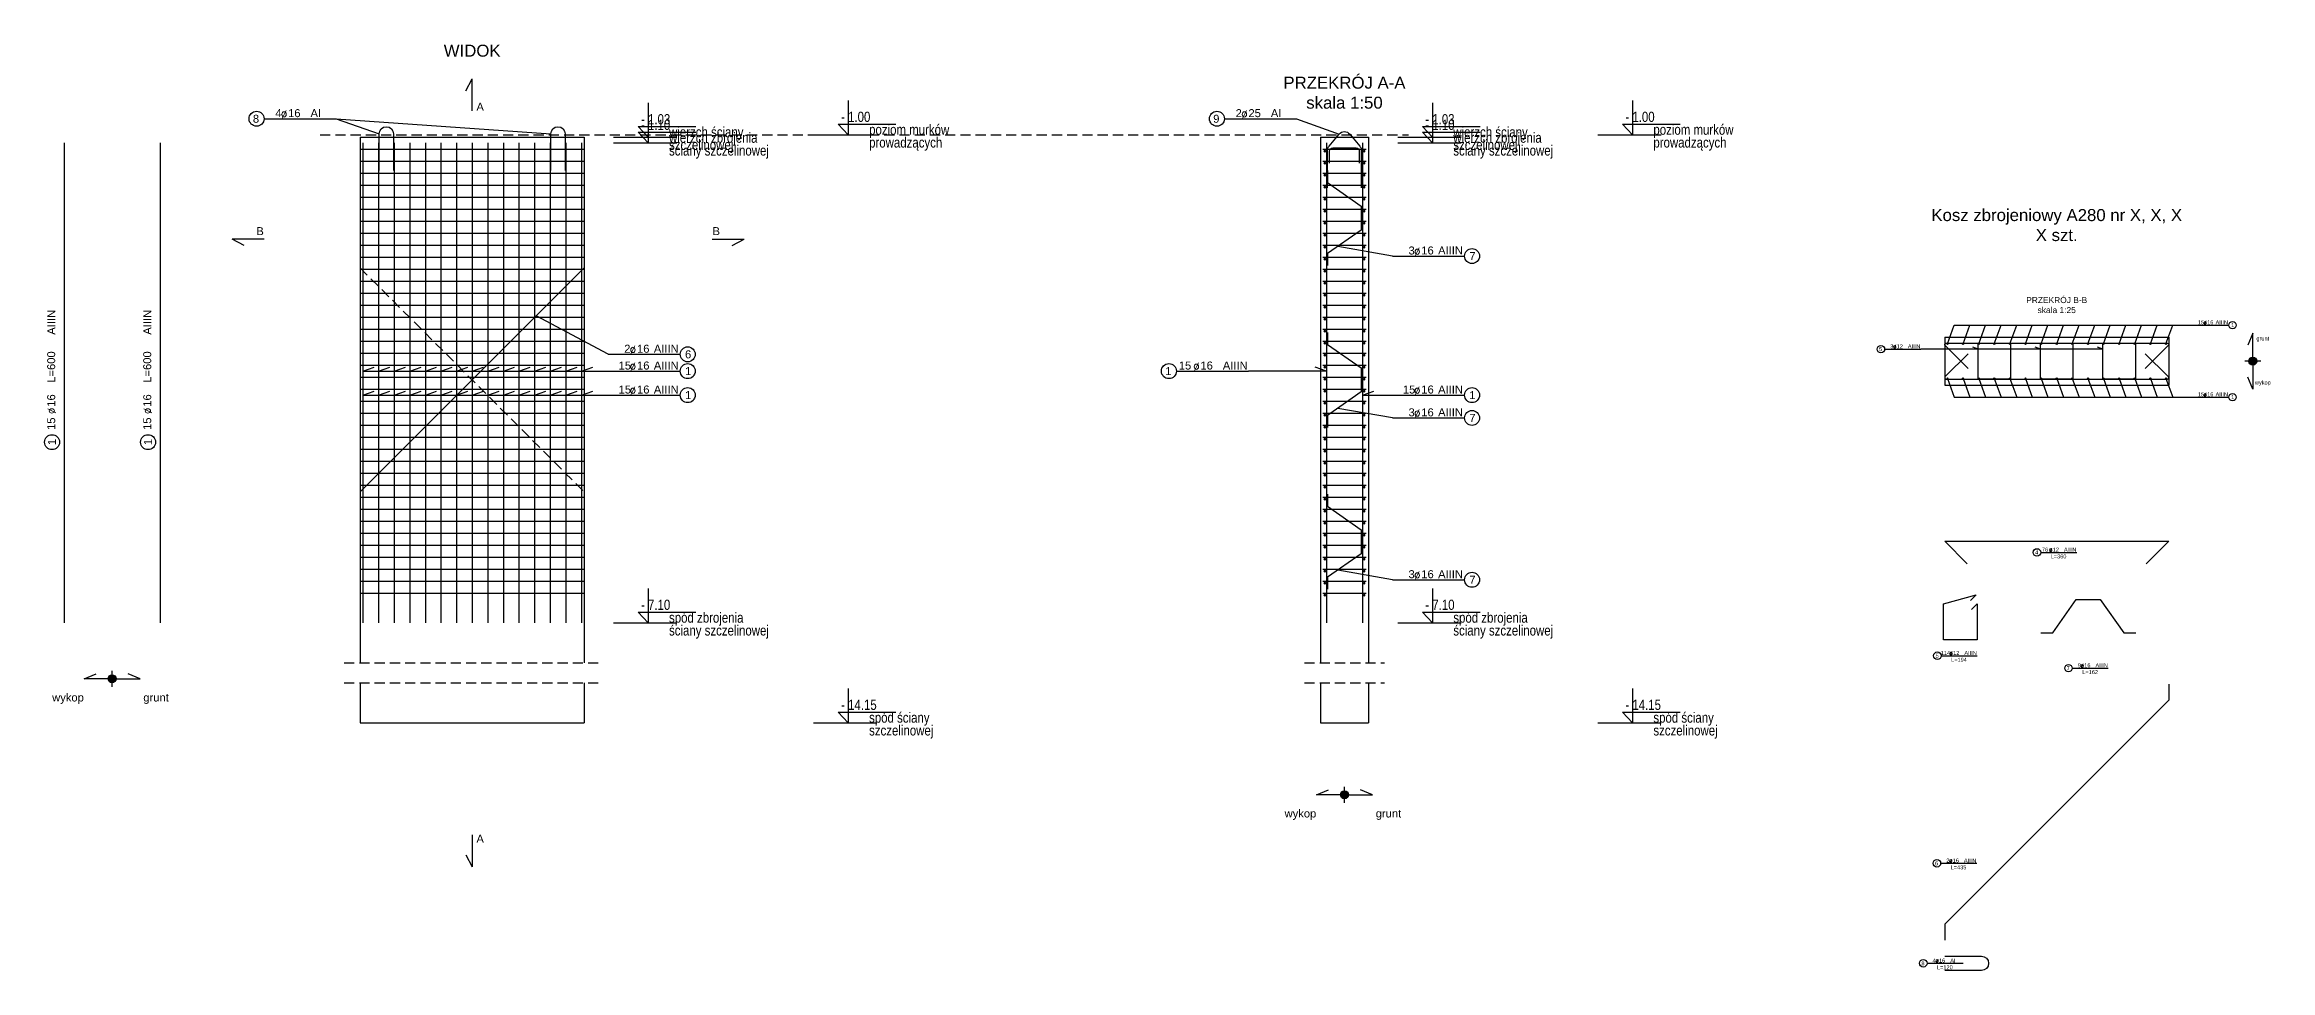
# Model space of a CAD drawing. Extents: x -5033 to 9347, y -16423 to -2430.
# Drawn here: x -1394 to 1387, y -8921 to -7763 of the extents above; entities that cross this region are included whole.
import ezdxf
from ezdxf.enums import TextEntityAlignment as Align

# ---------------------------------------------------------------- set-up
doc = ezdxf.new("R2010")
doc.units = 0
doc.header["$MEASUREMENT"] = 0
doc.linetypes.add('DASHED', pattern=[19.05, 12.7, -6.35])
for name, color, linetype in [('__SOL-KOTY_WYSOKOSCIOWE', 4, 'CONTINUOUS'), ('__SOL-OPISY', 4, 'CONTINUOUS'), ('__SOL-PRZERYWANA', 253, 'DASHED'), ('__SOL-WIDOK', 4, 'CONTINUOUS'), ('__SOL-ZBROJENIE', 3, 'CONTINUOUS')]:
    doc.layers.add(name, color=color, linetype=linetype)
doc.styles.add('ARIAL', font='arial.ttf', dxfattribs={"height": 2.5})
doc.styles.add('SIMPLEX', font='SIMPLEX.SHX', dxfattribs={"width": 0.8})
doc.styles.get("Standard").update_dxf_attribs({"font": 'arial.ttf'})

# ---------------------------------------------------------------- blocks, each defined once
blk = doc.blocks.new('OPIS_PRET_BEZ_LINII')
at = {"layer": '__SOL-OPISY'}
blk.add_circle((25.7, 0), 9.36, dxfattribs=at)
at = {"layer": '__SOL-OPISY', "style": 'SIMPLEX', "width": 0.9}
blk.add_text(' %%c ', height=10, dxfattribs=at).set_placement((64.7, -4.8), align=Align.CENTER)
at = {"layer": '__SOL-OPISY', "style": 'ARIAL', "width": 0.8}
blk.add_attdef('NUMER', text='', height=10, dxfattribs=at).set_placement((25.7, 0), align=Align.MIDDLE)
blk.add_attdef('ILOSC', text='', height=10, dxfattribs=at).set_placement((56.9, -5.1), align=Align.RIGHT)
for tag, p in [('SREDNICA', (71, -5.1)), ('DLUGOSC', (95.1, -5.2)), ('STAL', (144.7, -5.2))]:
    blk.add_attdef(tag, p, '', height=10, dxfattribs=at)
blk = doc.blocks.new('OPIS_PRAWY')
at = {"layer": '__SOL-OPISY'}
blk.add_line((0, 0), (90, 0), dxfattribs=at)
blk.add_circle((99.4, 0), 9.36, dxfattribs=at)
at = {"layer": '__SOL-OPISY', "style": 'SIMPLEX', "width": 0.9}
blk.add_text(' %%c ', height=10, dxfattribs=at).set_placement((20.9, 0.5))
at = {"layer": '__SOL-OPISY', "style": 'ARIAL', "width": 0.8}
blk.add_attdef('ILOSC', text='', height=10, dxfattribs=at).set_placement((27.1, 0.1), align=Align.RIGHT)
for tag, p in [('SREDNICA', (35.4, 0.1)), ('STAL', (58.4, 0.5))]:
    blk.add_attdef(tag, p, '', height=10, dxfattribs=at)
for tag, p in [('NUMER', (99.4, 0)), ('DLUGOSC', (52.8, -6.1))]:
    blk.add_attdef(tag, text='', height=10, dxfattribs=at).set_placement(p, align=Align.MIDDLE)
blk = doc.blocks.new('OPIS_LEWY')
at = {"layer": '__SOL-OPISY'}
blk.add_line((-90, 0), (0, 0), dxfattribs=at)
blk.add_circle((-99.4, 0), 9.36, dxfattribs=at)
at = {"layer": '__SOL-OPISY', "style": 'SIMPLEX', "width": 0.9}
blk.add_text(' %%c ', height=10, dxfattribs=at).set_placement((-75, 0.5))
at = {"layer": '__SOL-OPISY', "style": 'ARIAL', "width": 0.8}
for tag, p in [('NUMER', (-99.4, 0)), ('DLUGOSC', (-58.9, -6.6))]:
    blk.add_attdef(tag, text='', height=10, dxfattribs=at).set_placement(p, align=Align.MIDDLE)
blk.add_attdef('ILOSC', text='', height=10, dxfattribs=at).set_placement((-74, 0.1), align=Align.RIGHT)
for tag, p in [('SREDNICA', (-65.8, 0.1)), ('STAL', (-42.7, 0.3))]:
    blk.add_attdef(tag, p, '', height=10, dxfattribs=at)
blk = doc.blocks.new('KOTA')
at = {"layer": '__SOL-KOTY_WYSOKOSCIOWE'}
for p, q in [((0, 33.4), (0, 0)), ((-34, 0), (28, 0)), ((0, 0), (-9.9, 10.4)), ((-9.9, 10.4), (46.5, 10.4))]:
    blk.add_line(p, q, dxfattribs=at)
at = {"layer": '__SOL-KOTY_WYSOKOSCIOWE', "style": 'ARIAL', "width": 0.8}
blk.add_attdef('RZEDNA', (500.5, 15.9), '', height=10.4, dxfattribs=at)

msp = doc.modelspace()

# ---------------------------------------------------------------- hatches: boundary and pattern name
at = {"layer": '__SOL-OPISY'}
for points in [[(1370, -8159, 1), (1360, -8159, 1)], [(-1305, -8556, 1), (-1315, -8556, 1)], [(235, -8701, 1), (225, -8701, 1)]]:
    msp.add_hatch(color=256, dxfattribs=at).paths.add_polyline_path(points)
at = {"layer": '__SOL-ZBROJENIE'}
for points in [[(207.2, -7896.5, 1), (204.8, -7896.5, 1)], [(255.2, -7896.5, 1), (252.8, -7896.5, 1)], [(207.2, -7911.5, 1), (204.8, -7911.5, 1)], [(207.2, -7926.5, 1), (204.8, -7926.5, 1)], [(255.2, -7911.5, 1), (252.8, -7911.5, 1)], [(255.2, -7926.5, 1), (252.8, -7926.5, 1)], [(207.2, -7941.5, 1), (204.8, -7941.5, 1)], [(255.2, -7941.5, 1), (252.8, -7941.5, 1)], [(207.2, -7956.5, 1), (204.8, -7956.5, 1)], [(207.2, -7971.5, 1), (204.8, -7971.5, 1)], [(255.2, -7956.5, 1), (252.8, -7956.5, 1)], [(255.2, -7971.5, 1), (252.8, -7971.5, 1)], [(207.2, -7986.5, 1), (204.8, -7986.5, 1)], [(207.2, -8001.5, 1), (204.8, -8001.5, 1)], [(255.2, -7986.5, 1), (252.8, -7986.5, 1)], [(255.2, -8001.5, 1), (252.8, -8001.5, 1)], [(207.2, -8016.5, 1), (204.8, -8016.5, 1)], [(207.2, -8031.5, 1), (204.8, -8031.5, 1)], [(255.2, -8016.5, 1), (252.8, -8016.5, 1)], [(255.2, -8031.5, 1), (252.8, -8031.5, 1)], [(207.2, -8046.5, 1), (204.8, -8046.5, 1)], [(207.2, -8061.5, 1), (204.8, -8061.5, 1)], [(255.2, -8046.5, 1), (252.8, -8046.5, 1)], [(255.2, -8061.5, 1), (252.8, -8061.5, 1)], [(207.2, -8076.5, 1), (204.8, -8076.5, 1)], [(207.2, -8091.5, 1), (204.8, -8091.5, 1)], [(255.2, -8076.5, 1), (252.8, -8076.5, 1)], [(255.2, -8091.5, 1), (252.8, -8091.5, 1)], [(207.2, -8106.5, 1), (204.8, -8106.5, 1)], [(207.2, -8121.5, 1), (204.8, -8121.5, 1)], [(255.2, -8106.5, 1), (252.8, -8106.5, 1)], [(255.2, -8121.5, 1), (252.8, -8121.5, 1)], [(207.2, -8136.5, 1), (204.8, -8136.5, 1)], [(255.2, -8136.5, 1), (252.8, -8136.5, 1)], [(984.3, -8137.3, 1), (982.7, -8137.3, 1)], [(1003.8, -8137.3, 1), (1002.2, -8137.3, 1)], [(1023.3, -8137.3, 1), (1021.7, -8137.3, 1)], [(1042.8, -8137.3, 1), (1041.2, -8137.3, 1)], [(1062.3, -8137.3, 1), (1060.7, -8137.3, 1)], [(1081.8, -8137.3, 1), (1080.2, -8137.3, 1)], [(1101.3, -8137.3, 1), (1099.7, -8137.3, 1)], [(1120.8, -8137.3, 1), (1119.2, -8137.3, 1)], [(1140.3, -8137.3, 1), (1138.7, -8137.3, 1)], [(1159.8, -8137.3, 1), (1158.2, -8137.3, 1)], [(1179.3, -8137.3, 1), (1177.7, -8137.3, 1)], [(1198.8, -8137.3, 1), (1197.2, -8137.3, 1)], [(1218.3, -8137.3, 1), (1216.7, -8137.3, 1)], [(1237.8, -8137.3, 1), (1236.2, -8137.3, 1)], [(1257.3, -8137.3, 1), (1255.7, -8137.3, 1)], [(207.2, -8151.5, 1), (204.8, -8151.5, 1)], [(207.2, -8166.5, 1), (204.8, -8166.5, 1)], [(255.2, -8151.5, 1), (252.8, -8151.5, 1)], [(255.2, -8166.5, 1), (252.8, -8166.5, 1)], [(207.2, -8181.5, 1), (204.8, -8181.5, 1)], [(207.2, -8196.5, 1), (204.8, -8196.5, 1)], [(255.2, -8181.5, 1), (252.8, -8181.5, 1)], [(255.2, -8196.5, 1), (252.8, -8196.5, 1)], [(984.3, -8180.7, 1), (982.7, -8180.7, 1)], [(1003.8, -8180.7, 1), (1002.2, -8180.7, 1)], [(1023.3, -8180.7, 1), (1021.7, -8180.7, 1)], [(1042.8, -8180.7, 1), (1041.2, -8180.7, 1)], [(1062.3, -8180.7, 1), (1060.7, -8180.7, 1)], [(1081.8, -8180.7, 1), (1080.2, -8180.7, 1)], [(1101.3, -8180.7, 1), (1099.7, -8180.7, 1)], [(1120.8, -8180.7, 1), (1119.2, -8180.7, 1)], [(1140.3, -8180.7, 1), (1138.7, -8180.7, 1)], [(1159.8, -8180.7, 1), (1158.2, -8180.7, 1)], [(1179.3, -8180.7, 1), (1177.7, -8180.7, 1)], [(1198.8, -8180.7, 1), (1197.2, -8180.7, 1)], [(1218.3, -8180.7, 1), (1216.7, -8180.7, 1)], [(1237.8, -8180.7, 1), (1236.2, -8180.7, 1)], [(1257.3, -8180.7, 1), (1255.7, -8180.7, 1)], [(207.2, -8211.5, 1), (204.8, -8211.5, 1)], [(207.2, -8226.5, 1), (204.8, -8226.5, 1)], [(255.2, -8211.5, 1), (252.8, -8211.5, 1)], [(255.2, -8226.5, 1), (252.8, -8226.5, 1)], [(207.2, -8241.5, 1), (204.8, -8241.5, 1)], [(207.2, -8256.5, 1), (204.8, -8256.5, 1)], [(255.2, -8241.5, 1), (252.8, -8241.5, 1)], [(255.2, -8256.5, 1), (252.8, -8256.5, 1)], [(207.2, -8271.5, 1), (204.8, -8271.5, 1)], [(207.2, -8286.5, 1), (204.8, -8286.5, 1)], [(255.2, -8271.5, 1), (252.8, -8271.5, 1)], [(255.2, -8286.5, 1), (252.8, -8286.5, 1)], [(207.2, -8301.5, 1), (204.8, -8301.5, 1)], [(207.2, -8316.5, 1), (204.8, -8316.5, 1)], [(255.2, -8301.5, 1), (252.8, -8301.5, 1)], [(255.2, -8316.5, 1), (252.8, -8316.5, 1)], [(207.2, -8331.5, 1), (204.8, -8331.5, 1)], [(255.2, -8331.5, 1), (252.8, -8331.5, 1)], [(207.2, -8346.5, 1), (204.8, -8346.5, 1)], [(207.2, -8361.5, 1), (204.8, -8361.5, 1)], [(255.2, -8346.5, 1), (252.8, -8346.5, 1)], [(255.2, -8361.5, 1), (252.8, -8361.5, 1)], [(207.2, -8376.5, 1), (204.8, -8376.5, 1)], [(207.2, -8391.5, 1), (204.8, -8391.5, 1)], [(255.2, -8376.5, 1), (252.8, -8376.5, 1)], [(255.2, -8391.5, 1), (252.8, -8391.5, 1)], [(207.2, -8406.5, 1), (204.8, -8406.5, 1)], [(207.2, -8421.5, 1), (204.8, -8421.5, 1)], [(255.2, -8406.5, 1), (252.8, -8406.5, 1)], [(255.2, -8421.5, 1), (252.8, -8421.5, 1)], [(207.2, -8436.5, 1), (204.8, -8436.5, 1)], [(207.2, -8451.5, 1), (204.8, -8451.5, 1)], [(255.2, -8436.5, 1), (252.8, -8436.5, 1)], [(255.2, -8451.5, 1), (252.8, -8451.5, 1)]]:
    msp.add_hatch(color=256, dxfattribs=at).paths.add_polyline_path(points)

# ---------------------------------------------------------------- linework, layer by layer
at = {"layer": '__SOL-OPISY'}
for p, q in [((-868, -7821), (-860, -7806)), ((-860, -7846), (-860, -7806)), ((-1030, -7856), (-976.25, -7875)), ((-1030, -7856), (-761.75, -7875)), ((170, -7856), (223.5, -7875.22)), ((-1120, -8006.5), (-1160, -8006.5)), ((-1145, -8014.5), (-1160, -8006.5)), ((-560, -8006.5), (-520, -8006.5)), ((-535, -8014.5), (-520, -8006.5)), ((290, -8027.69), (221.52, -8015.81)), ((-690, -8150.5), (-780, -8102.5)), ((983.5, -8137.3), (991.98, -8114)), ((991.98, -8114), (1290, -8114)), ((1003, -8137.3), (1011.48, -8114)), ((1022.5, -8137.3), (1030.98, -8114)), ((1042, -8137.3), (1050.48, -8114)), ((1061.5, -8137.3), (1069.98, -8114)), ((1081, -8137.3), (1089.48, -8114)), ((1100.5, -8137.3), (1108.98, -8114)), ((1120, -8137.3), (1128.48, -8114)), ((1139.5, -8137.3), (1147.98, -8114)), ((1159, -8137.3), (1167.48, -8114)), ((1178.5, -8137.3), (1186.98, -8114)), ((1198, -8137.3), (1206.48, -8114)), ((1217.5, -8137.3), (1225.98, -8114)), ((1237, -8137.3), (1245.48, -8114)), ((1256.5, -8137.3), (1264.98, -8114)), ((1177.7, -8144), (950, -8144)), ((1021.7, -8144), (1015.12, -8141.61)), ((1099.7, -8144), (1093.12, -8141.61)), ((1177.7, -8144), (1171.12, -8141.61)), ((1365, -8124), (1359, -8139)), ((1365, -8159), (1365, -8124)), ((-996.5, -8171.5), (-982.4, -8166.37)), ((-996.5, -8171.5), (-690, -8171.5)), ((-977, -8171.5), (-962.9, -8166.37)), ((-957.5, -8171.5), (-943.4, -8166.37)), ((-938, -8171.5), (-923.9, -8166.37)), ((-918.5, -8171.5), (-904.4, -8166.37)), ((-899, -8171.5), (-884.9, -8166.37)), ((-879.5, -8171.5), (-865.4, -8166.37)), ((-860, -8171.5), (-845.9, -8166.37)), ((-840.5, -8171.5), (-826.4, -8166.37)), ((-821, -8171.5), (-806.9, -8166.37)), ((-801.5, -8171.5), (-787.4, -8166.37)), ((-782, -8171.5), (-767.9, -8166.37)), ((-762.5, -8171.5), (-748.4, -8166.37)), ((-743, -8171.5), (-728.9, -8166.37)), ((-723.5, -8171.5), (-709.4, -8166.37)), ((207.5, -8171.5), (110, -8171.5)), ((207.5, -8171.5), (193.41, -8166.37)), ((1375, -8159), (1355, -8159)), ((1365, -8159), (1365, -8194)), ((-996.5, -8201.5), (-982.4, -8196.37)), ((-996.5, -8201.5), (-690, -8201.5)), ((-977, -8201.5), (-962.9, -8196.37)), ((-957.5, -8201.5), (-943.4, -8196.37)), ((-938, -8201.5), (-923.9, -8196.37)), ((-918.5, -8201.5), (-904.4, -8196.37)), ((-899, -8201.5), (-884.9, -8196.37)), ((-879.5, -8201.5), (-865.4, -8196.37)), ((-860, -8201.5), (-845.9, -8196.37)), ((-840.5, -8201.5), (-826.4, -8196.37)), ((-821, -8201.5), (-806.9, -8196.37)), ((-801.5, -8201.5), (-787.4, -8196.37)), ((-782, -8201.5), (-767.9, -8196.37)), ((-762.5, -8201.5), (-748.4, -8196.37)), ((-743, -8201.5), (-728.9, -8196.37)), ((-723.5, -8201.5), (-709.4, -8196.37)), ((252.5, -8201.5), (266.6, -8196.37)), ((252.5, -8201.5), (290, -8201.5)), ((983.5, -8180.7), (991.98, -8204)), ((991.98, -8204), (1290, -8204)), ((1003, -8180.7), (1011.48, -8204)), ((1022.5, -8180.7), (1030.98, -8204)), ((1042, -8180.7), (1050.48, -8204)), ((1061.5, -8180.7), (1069.98, -8204)), ((1081, -8180.7), (1089.48, -8204)), ((1100.5, -8180.7), (1108.98, -8204)), ((1120, -8180.7), (1128.48, -8204)), ((1139.5, -8180.7), (1147.98, -8204)), ((1159, -8180.7), (1167.48, -8204)), ((1178.5, -8180.7), (1186.98, -8204)), ((1198, -8180.7), (1206.48, -8204)), ((1217.5, -8180.7), (1225.98, -8204)), ((1237, -8180.7), (1245.48, -8204)), ((1256.5, -8180.7), (1264.98, -8204)), ((1365, -8194), (1359, -8179)), ((290, -8230.03), (221.52, -8218.15)), ((290, -8432.36), (221.52, -8420.48)), ((-1345, -8556), (-1330, -8550)), ((-1310, -8556), (-1345, -8556)), ((-1310, -8566), (-1310, -8546)), ((-1310, -8556), (-1275, -8556)), ((-1275, -8556), (-1290, -8550)), ((195, -8701), (210, -8695)), ((230, -8701), (195, -8701)), ((230, -8711), (230, -8691)), ((230, -8701), (265, -8701)), ((265, -8701), (250, -8695)), ((-860, -8751), (-860, -8791)), ((-868, -8776), (-860, -8791))]:
    msp.add_line(p, q, dxfattribs=at)
for centre in [(1365, -8159), (-1310, -8556), (230, -8701)]:
    msp.add_circle(centre, 5, dxfattribs=at)
at = {"layer": '__SOL-PRZERYWANA'}
for p, q in [((-1050, -7876), (310, -7876)), ((-1020, -8536), (-700, -8536)), ((180, -8536), (280, -8536)), ((-1020, -8561), (-700, -8561)), ((180, -8561), (280, -8561))]:
    msp.add_line(p, q, dxfattribs=at)
msp.add_lwpolyline([(-1000, -8022.5), (-1000, -8042.5), (-720, -8322.5), (-720, -8342.5)], dxfattribs=at)
at = {"layer": '__SOL-WIDOK'}
for p, q in [((-1000, -7879), (-1000, -8536)), ((-1000, -7879), (-720, -7879)), ((-720, -7879), (-720, -8536)), ((200, -7879), (200, -8536)), ((200, -7879), (260, -7879)), ((260, -7879), (260, -8536)), ((980, -8129), (980, -8189)), ((980, -8129), (1260, -8129)), ((1260, -8129), (1260, -8189)), ((980, -8189), (1260, -8189)), ((-1000, -8561), (-1000, -8611)), ((-720, -8561), (-720, -8611)), ((200, -8561), (200, -8611)), ((260, -8561), (260, -8611)), ((-1000, -8611), (-720, -8611)), ((200, -8611), (260, -8611))]:
    msp.add_line(p, q, dxfattribs=at)
at = {"layer": '__SOL-ZBROJENIE'}
for p, q in [((-1370, -7886), (-1370, -8486)), ((-1250, -7886), (-1250, -8486)), ((-1000, -7894), (-720, -7894)), ((-996.5, -7886), (-996.5, -8486)), ((-977, -7886), (-977, -8486)), ((-957.5, -7886), (-957.5, -8486)), ((-938, -7886), (-938, -8486)), ((-918.5, -7886), (-918.5, -8486)), ((-899, -7886), (-899, -8486)), ((-879.5, -7886), (-879.5, -8486)), ((-860, -7886), (-860, -8486)), ((-840.5, -7886), (-840.5, -8486)), ((-821, -7886), (-821, -8486)), ((-801.5, -7886), (-801.5, -8486)), ((-782, -7886), (-782, -8486)), ((-762.5, -7886), (-762.5, -8486)), ((-743, -7886), (-743, -8486)), ((-723.5, -7886), (-723.5, -8486)), ((203, -7894), (257, -7894)), ((207.5, -7886), (207.5, -8486)), ((252.5, -7886), (252.5, -8486)), ((-1000, -7909), (-720, -7909)), ((-1000, -7924), (-720, -7924)), ((203, -7909), (257, -7909)), ((203, -7924), (257, -7924)), ((-1000, -7939), (-720, -7939)), ((-1000, -7954), (-720, -7954)), ((203, -7939), (257, -7939)), ((203, -7954), (257, -7954)), ((-1000, -7969), (-720, -7969)), ((203, -7969), (257, -7969)), ((-1000, -7984), (-720, -7984)), ((-1000, -7999), (-720, -7999)), ((203, -7984), (257, -7984)), ((203, -7999), (257, -7999)), ((-1000, -8014), (-720, -8014)), ((-1000, -8029), (-720, -8029)), ((203, -8014), (257, -8014)), ((203, -8029), (257, -8029)), ((-1000, -8044), (-720, -8044)), ((-1000, -8059), (-720, -8059)), ((203, -8044), (257, -8044)), ((203, -8059), (257, -8059)), ((-1000, -8074), (-720, -8074)), ((-1000, -8089), (-720, -8089)), ((203, -8074), (257, -8074)), ((203, -8089), (257, -8089)), ((-1000, -8104), (-720, -8104)), ((-1000, -8119), (-720, -8119)), ((203, -8104), (257, -8104)), ((203, -8119), (257, -8119)), ((-1000, -8134), (-720, -8134)), ((-1000, -8149), (-720, -8149)), ((203, -8134), (257, -8134)), ((203, -8149), (257, -8149)), ((-1000, -8164), (-720, -8164)), ((203, -8164), (257, -8164)), ((-1000, -8179), (-720, -8179)), ((-1000, -8194), (-720, -8194)), ((203, -8179), (257, -8179)), ((203, -8194), (257, -8194)), ((-1000, -8209), (-720, -8209)), ((-1000, -8224), (-720, -8224)), ((203, -8209), (257, -8209)), ((203, -8224), (257, -8224)), ((-1000, -8239), (-720, -8239)), ((-1000, -8254), (-720, -8254)), ((203, -8239), (257, -8239)), ((203, -8254), (257, -8254)), ((-1000, -8269), (-720, -8269)), ((-1000, -8284), (-720, -8284)), ((203, -8269), (257, -8269)), ((203, -8284), (257, -8284)), ((-1000, -8299), (-720, -8299)), ((-1000, -8314), (-720, -8314)), ((203, -8299), (257, -8299)), ((203, -8314), (257, -8314)), ((-1000, -8329), (-720, -8329)), ((-1000, -8344), (-720, -8344)), ((203, -8329), (257, -8329)), ((203, -8344), (257, -8344)), ((-1000, -8359), (-720, -8359)), ((203, -8359), (257, -8359)), ((-1000, -8374), (-720, -8374)), ((-1000, -8389), (-720, -8389)), ((203, -8374), (257, -8374)), ((203, -8389), (257, -8389)), ((-1000, -8404), (-720, -8404)), ((-1000, -8419), (-720, -8419)), ((203, -8404), (257, -8404)), ((203, -8419), (257, -8419)), ((-1000, -8434), (-720, -8434)), ((-1000, -8449), (-720, -8449)), ((203, -8434), (257, -8434)), ((203, -8449), (257, -8449))]:
    msp.add_line(p, q, dxfattribs=at)
for points in [[(-976.25, -7920.86), (-976.25, -7875, -1), (-958.25, -7875), (-958.25, -7920.86)], [(-761.75, -7920.86), (-761.75, -7875, -1), (-743.75, -7875), (-743.75, -7920.86)], [(209, -7942.5), (209, -7894, -0.22), (211, -7890.12), (223.5, -7875.22, -0.5), (236.5, -7875.22), (249, -7890.12, -0.22), (251, -7894), (251, -7942.5)], [(211.5, -7911.5), (211.5, -7896.5, -0.48), (215.5, -7892.5), (244.5, -7892.5, -0.48), (248.5, -7896.5), (248.5, -7911.5)], [(1009.28, -8168.28), (981, -8140, -0.7), (981.5, -8136.5), (1258.5, -8136.5, -0.7), (1259, -8140), (1230.72, -8168.28)], [(1009.28, -8168.28), (981, -8140, -0.7), (981.5, -8136.5), (1258.5, -8136.5, -0.7), (1259, -8140), (1230.72, -8168.28)], [(1009.28, -8149.72), (981, -8178, 0.7), (981.5, -8181.5), (1258.5, -8181.5, 0.7), (1259, -8178), (1230.72, -8149.72)], [(1009.28, -8149.72), (981, -8178, 0.7), (981.5, -8181.5), (1258.5, -8181.5, 0.7), (1259, -8178), (1230.72, -8149.72)], [(980, -8902.78), (1025.86, -8902.78, -1), (1025.86, -8920.78), (980, -8920.78)]]:
    msp.add_lwpolyline(points, format="xyb", dxfattribs=at)
for points in [[(209, -7920.76), (209, -7935.76), (251, -7965.17), (251, -7995.17), (209, -8024.58), (209, -8039.58)], [(-720, -8022.5), (-720, -8042.5), (-1000, -8322.5), (-1000, -8342.5)], [(209, -8123.09), (209, -8138.09), (251, -8167.5), (251, -8197.5), (209, -8226.91), (209, -8241.91)], [(209, -8325.42), (209, -8340.42), (251, -8369.83), (251, -8399.83), (209, -8429.24), (209, -8444.24)], [(1008.28, -8412.28), (980, -8384), (1260, -8384), (1231.72, -8412.28)], [(1013.53, -8469.36), (1020.6, -8462.28), (1020.6, -8507.28), (978.4, -8507.28), (978.4, -8462.28), (1019.16, -8451.36), (1012.09, -8458.43)], [(1100, -8498.78), (1115, -8498.78), (1144.41, -8456.78), (1174.41, -8456.78), (1203.82, -8498.78), (1218.82, -8498.78)], [(1260, -8562.78), (1260, -8582.78), (980, -8862.78), (980, -8882.78)]]:
    msp.add_lwpolyline(points, dxfattribs=at)
for points in [[(1022.2, -8136.5), (1061.8, -8136.5, -0.414214), (1062.3, -8137), (1062.3, -8181, -0.414214), (1061.8, -8181.5), (1022.2, -8181.5, -0.414214), (1021.7, -8181), (1021.7, -8137, -0.414214)], [(1100.2, -8136.5), (1139.8, -8136.5, -0.414214), (1140.3, -8137), (1140.3, -8181, -0.414214), (1139.8, -8181.5), (1100.2, -8181.5, -0.414214), (1099.7, -8181), (1099.7, -8137, -0.414214)], [(1178.2, -8136.5), (1217.8, -8136.5, -0.414214), (1218.3, -8137), (1218.3, -8181, -0.414214), (1217.8, -8181.5), (1178.2, -8181.5, -0.414214), (1177.7, -8181), (1177.7, -8137, -0.414214)]]:
    msp.add_lwpolyline(points, format="xyb", close=True, dxfattribs=at)
for centre, radius in [((206, -7896.5), 1.2), ((254, -7896.5), 1.2), ((206, -7911.5), 1.2), ((206, -7926.5), 1.2), ((254, -7911.5), 1.2), ((254, -7926.5), 1.2), ((206, -7941.5), 1.2), ((254, -7941.5), 1.2), ((206, -7956.5), 1.2), ((206, -7971.5), 1.2), ((254, -7956.5), 1.2), ((254, -7971.5), 1.2), ((206, -7986.5), 1.2), ((206, -8001.5), 1.2), ((254, -7986.5), 1.2), ((254, -8001.5), 1.2), ((206, -8016.5), 1.2), ((206, -8031.5), 1.2), ((254, -8016.5), 1.2), ((254, -8031.5), 1.2), ((206, -8046.5), 1.2), ((206, -8061.5), 1.2), ((254, -8046.5), 1.2), ((254, -8061.5), 1.2), ((206, -8076.5), 1.2), ((206, -8091.5), 1.2), ((254, -8076.5), 1.2), ((254, -8091.5), 1.2), ((206, -8106.5), 1.2), ((206, -8121.5), 1.2), ((254, -8106.5), 1.2), ((254, -8121.5), 1.2), ((206, -8136.5), 1.2), ((254, -8136.5), 1.2), ((983.5, -8137.3), 0.8), ((1003, -8137.3), 0.8), ((1022.5, -8137.3), 0.8), ((1042, -8137.3), 0.8), ((1061.5, -8137.3), 0.8), ((1081, -8137.3), 0.8), ((1100.5, -8137.3), 0.8), ((1120, -8137.3), 0.8), ((1139.5, -8137.3), 0.8), ((1159, -8137.3), 0.8), ((1178.5, -8137.3), 0.8), ((1198, -8137.3), 0.8), ((1217.5, -8137.3), 0.8), ((1237, -8137.3), 0.8), ((1256.5, -8137.3), 0.8), ((206, -8151.5), 1.2), ((206, -8166.5), 1.2), ((254, -8151.5), 1.2), ((254, -8166.5), 1.2), ((206, -8181.5), 1.2), ((206, -8196.5), 1.2), ((254, -8181.5), 1.2), ((254, -8196.5), 1.2), ((983.5, -8180.7), 0.8), ((1003, -8180.7), 0.8), ((1022.5, -8180.7), 0.8), ((1042, -8180.7), 0.8), ((1061.5, -8180.7), 0.8), ((1081, -8180.7), 0.8), ((1100.5, -8180.7), 0.8), ((1120, -8180.7), 0.8), ((1139.5, -8180.7), 0.8), ((1159, -8180.7), 0.8), ((1178.5, -8180.7), 0.8), ((1198, -8180.7), 0.8), ((1217.5, -8180.7), 0.8), ((1237, -8180.7), 0.8), ((1256.5, -8180.7), 0.8), ((206, -8211.5), 1.2), ((206, -8226.5), 1.2), ((254, -8211.5), 1.2), ((254, -8226.5), 1.2), ((206, -8241.5), 1.2), ((206, -8256.5), 1.2), ((254, -8241.5), 1.2), ((254, -8256.5), 1.2), ((206, -8271.5), 1.2), ((206, -8286.5), 1.2), ((254, -8271.5), 1.2), ((254, -8286.5), 1.2), ((206, -8301.5), 1.2), ((206, -8316.5), 1.2), ((254, -8301.5), 1.2), ((254, -8316.5), 1.2), ((206, -8331.5), 1.2), ((254, -8331.5), 1.2), ((206, -8346.5), 1.2), ((206, -8361.5), 1.2), ((254, -8346.5), 1.2), ((254, -8361.5), 1.2), ((206, -8376.5), 1.2), ((206, -8391.5), 1.2), ((254, -8376.5), 1.2), ((254, -8391.5), 1.2), ((206, -8406.5), 1.2), ((206, -8421.5), 1.2), ((254, -8406.5), 1.2), ((254, -8421.5), 1.2), ((206, -8436.5), 1.2), ((206, -8451.5), 1.2), ((254, -8436.5), 1.2), ((254, -8451.5), 1.2)]:
    msp.add_circle(centre, radius, dxfattribs=at)

# ---------------------------------------------------------------- block references
at = {"layer": '__SOL-KOTY_WYSOKOSCIOWE'}
ref = msp.add_blockref('KOTA', (-640, -7879), dxfattribs=dict(at, xscale=1.28, yscale=1.28, zscale=1.28))
ref.add_attrib('RZEDNA', '- 1.03', (-649, -7863), dxfattribs={"height": 12.8, "style": 'ARIAL', "width": 0.8})
ref.add_attrib('OPIS1', 'wierzch ściany', (-614, -7879), dxfattribs={"height": 12.8, "style": 'ARIAL', "width": 0.8})
ref.add_attrib('OPIS2', 'szczelinowej', (-614, -7895), dxfattribs={"height": 12.8, "style": 'ARIAL', "width": 0.8})
ref = msp.add_blockref('KOTA', (-640, -7886), dxfattribs=dict(at, xscale=1.28, yscale=1.28, zscale=1.28))
ref.add_attrib('RZEDNA', '- 1.10', (-649, -7870), dxfattribs={"height": 12.8, "style": 'ARIAL', "width": 0.8})
ref.add_attrib('OPIS1', 'wierzch zbrojenia', (-614, -7886), dxfattribs={"height": 12.8, "style": 'ARIAL', "width": 0.8})
ref.add_attrib('OPIS2', 'ściany szczelinowej', (-614, -7902), dxfattribs={"height": 12.8, "style": 'ARIAL', "width": 0.8})
ref = msp.add_blockref('KOTA', (-390, -7876), dxfattribs=dict(at, xscale=1.28, yscale=1.28, zscale=1.28))
ref.add_attrib('RZEDNA', '- 1.00', (-399, -7860), dxfattribs={"height": 12.8, "style": 'ARIAL', "width": 0.8})
ref.add_attrib('OPIS1', 'poziom murków', (-364, -7876), dxfattribs={"height": 12.8, "style": 'ARIAL', "width": 0.8})
ref.add_attrib('OPIS2', 'prowadzących', (-364, -7892), dxfattribs={"height": 12.8, "style": 'ARIAL', "width": 0.8})
ref = msp.add_blockref('KOTA', (340, -7879), dxfattribs=dict(at, xscale=1.28, yscale=1.28, zscale=1.28))
ref.add_attrib('RZEDNA', '- 1.03', (331, -7863), dxfattribs={"height": 12.8, "style": 'ARIAL', "width": 0.8})
ref.add_attrib('OPIS1', 'wierzch ściany', (366, -7879), dxfattribs={"height": 12.8, "style": 'ARIAL', "width": 0.8})
ref.add_attrib('OPIS2', 'szczelinowej', (366, -7895), dxfattribs={"height": 12.8, "style": 'ARIAL', "width": 0.8})
ref = msp.add_blockref('KOTA', (340, -7886), dxfattribs=dict(at, xscale=1.28, yscale=1.28, zscale=1.28))
ref.add_attrib('RZEDNA', '- 1.10', (331, -7870), dxfattribs={"height": 12.8, "style": 'ARIAL', "width": 0.8})
ref.add_attrib('OPIS1', 'wierzch zbrojenia', (366, -7886), dxfattribs={"height": 12.8, "style": 'ARIAL', "width": 0.8})
ref.add_attrib('OPIS2', 'ściany szczelinowej', (366, -7902), dxfattribs={"height": 12.8, "style": 'ARIAL', "width": 0.8})
ref = msp.add_blockref('KOTA', (590, -7876), dxfattribs=dict(at, xscale=1.28, yscale=1.28, zscale=1.28))
ref.add_attrib('RZEDNA', '- 1.00', (581, -7860), dxfattribs={"height": 12.8, "style": 'ARIAL', "width": 0.8})
ref.add_attrib('OPIS1', 'poziom murków', (616, -7876), dxfattribs={"height": 12.8, "style": 'ARIAL', "width": 0.8})
ref.add_attrib('OPIS2', 'prowadzących', (616, -7892), dxfattribs={"height": 12.8, "style": 'ARIAL', "width": 0.8})
ref = msp.add_blockref('KOTA', (-640, -8486), dxfattribs=dict(at, xscale=1.28, yscale=1.28, zscale=1.28))
ref.add_attrib('RZEDNA', '- 7.10', (-649, -8470), dxfattribs={"height": 12.8, "style": 'ARIAL', "width": 0.8})
ref.add_attrib('OPIS1', 'spód zbrojenia', (-614, -8486), dxfattribs={"height": 12.8, "style": 'ARIAL', "width": 0.8})
ref.add_attrib('OPIS2', 'ściany szczelinowej', (-614, -8502), dxfattribs={"height": 12.8, "style": 'ARIAL', "width": 0.8})
ref = msp.add_blockref('KOTA', (340, -8486), dxfattribs=dict(at, xscale=1.28, yscale=1.28, zscale=1.28))
ref.add_attrib('RZEDNA', '- 7.10', (331, -8470), dxfattribs={"height": 12.8, "style": 'ARIAL', "width": 0.8})
ref.add_attrib('OPIS1', 'spód zbrojenia', (366, -8486), dxfattribs={"height": 12.8, "style": 'ARIAL', "width": 0.8})
ref.add_attrib('OPIS2', 'ściany szczelinowej', (366, -8502), dxfattribs={"height": 12.8, "style": 'ARIAL', "width": 0.8})
ref = msp.add_blockref('KOTA', (-390, -8611), dxfattribs=dict(at, xscale=1.28, yscale=1.28, zscale=1.28))
ref.add_attrib('RZEDNA', '- 14.15', (-399, -8595), dxfattribs={"height": 12.8, "style": 'ARIAL', "width": 0.8})
ref.add_attrib('OPIS1', 'spód ściany', (-364, -8611), dxfattribs={"height": 12.8, "style": 'ARIAL', "width": 0.8})
ref.add_attrib('OPIS2', 'szczelinowej', (-364, -8627), dxfattribs={"height": 12.8, "style": 'ARIAL', "width": 0.8})
ref = msp.add_blockref('KOTA', (590, -8611), dxfattribs=dict(at, xscale=1.28, yscale=1.28, zscale=1.28))
ref.add_attrib('RZEDNA', '- 14.15', (581, -8595), dxfattribs={"height": 12.8, "style": 'ARIAL', "width": 0.8})
ref.add_attrib('OPIS1', 'spód ściany', (616, -8611), dxfattribs={"height": 12.8, "style": 'ARIAL', "width": 0.8})
ref.add_attrib('OPIS2', 'szczelinowej', (616, -8627), dxfattribs={"height": 12.8, "style": 'ARIAL', "width": 0.8})
at = {"layer": '__SOL-OPISY'}
ref = msp.add_blockref('OPIS_LEWY', (-1030, -7856), dxfattribs=at)
ref.add_attrib('ILOSC', '4', (-1106, -7854), dxfattribs={"height": 10, "style": 'ARIAL'})
ref.add_attrib('SREDNICA', '16', (-1090, -7854), dxfattribs={"height": 10, "style": 'ARIAL'})
ref.add_attrib('STAL', 'AI', (-1062, -7854), dxfattribs={"height": 10, "style": 'ARIAL'})
ref.add_attrib('NUMER', '8', (-1134, -7861), dxfattribs={"height": 10, "style": 'ARIAL'})
ref = msp.add_blockref('OPIS_LEWY', (170, -7856), dxfattribs=at)
ref.add_attrib('ILOSC', '2', (94, -7854), dxfattribs={"height": 10, "style": 'ARIAL'})
ref.add_attrib('SREDNICA', '25', (110, -7854), dxfattribs={"height": 10, "style": 'ARIAL'})
ref.add_attrib('STAL', 'AI', (138, -7854), dxfattribs={"height": 10, "style": 'ARIAL'})
ref.add_attrib('NUMER', '9', (66, -7861), dxfattribs={"height": 10, "style": 'ARIAL'})
ref = msp.add_blockref('OPIS_PRAWY', (290, -8027.69), dxfattribs=at)
ref.add_attrib('ILOSC', '3', (310, -8025.69), dxfattribs={"height": 10, "style": 'ARIAL'})
ref.add_attrib('SREDNICA', '16', (326, -8025.69), dxfattribs={"height": 10, "style": 'ARIAL'})
ref.add_attrib('STAL', 'AIIIN', (347, -8025.69), dxfattribs={"height": 10, "style": 'ARIAL'})
ref.add_attrib('NUMER', '7', (386, -8032.69), dxfattribs={"height": 10, "style": 'ARIAL'})
ref = msp.add_blockref('OPIS_PRET_BEZ_LINII', (-1385, -8286), dxfattribs=dict(at, rotation=90))
ref.add_attrib('NUMER', '1', (-1380, -8264), dxfattribs={"height": 10, "rotation": 90, "style": 'ARIAL'})
ref.add_attrib('ILOSC', '15', (-1381, -8245), dxfattribs={"height": 10, "rotation": 90, "style": 'ARIAL'})
ref.add_attrib('SREDNICA', '16', (-1381, -8216), dxfattribs={"height": 10, "rotation": 90, "style": 'ARIAL'})
ref.add_attrib('DLUGOSC', 'L=600', (-1381, -8186), dxfattribs={"height": 10, "rotation": 90, "style": 'ARIAL'})
ref.add_attrib('STAL', 'AIIIN', (-1381, -8126), dxfattribs={"height": 10, "rotation": 90, "style": 'ARIAL'})
ref = msp.add_blockref('OPIS_PRET_BEZ_LINII', (-1265, -8286), dxfattribs=dict(at, rotation=90))
ref.add_attrib('NUMER', '1', (-1260, -8264), dxfattribs={"height": 10, "rotation": 90, "style": 'ARIAL'})
ref.add_attrib('ILOSC', '15', (-1261, -8245), dxfattribs={"height": 10, "rotation": 90, "style": 'ARIAL'})
ref.add_attrib('SREDNICA', '16', (-1261, -8216), dxfattribs={"height": 10, "rotation": 90, "style": 'ARIAL'})
ref.add_attrib('DLUGOSC', 'L=600', (-1261, -8186), dxfattribs={"height": 10, "rotation": 90, "style": 'ARIAL'})
ref.add_attrib('STAL', 'AIIIN', (-1261, -8126), dxfattribs={"height": 10, "rotation": 90, "style": 'ARIAL'})
ref = msp.add_blockref('OPIS_PRAWY', (1290, -8114), dxfattribs=dict(at, xscale=0.5, yscale=0.5, zscale=0.5))
ref.add_attrib('ILOSC', '15', (1296.5, -8113), dxfattribs={"height": 5, "style": 'ARIAL'})
ref.add_attrib('SREDNICA', '16', (1308, -8113), dxfattribs={"height": 5, "style": 'ARIAL'})
ref.add_attrib('STAL', 'AIIIN', (1318.5, -8113), dxfattribs={"height": 5, "style": 'ARIAL'})
ref.add_attrib('NUMER', '1', (1338, -8116.5), dxfattribs={"height": 5, "style": 'ARIAL'})
ref = msp.add_blockref('OPIS_PRAWY', (-690, -8150.5), dxfattribs=at)
ref.add_attrib('ILOSC', '2', (-670, -8148.5), dxfattribs={"height": 10, "style": 'ARIAL'})
ref.add_attrib('SREDNICA', '16', (-654, -8148.5), dxfattribs={"height": 10, "style": 'ARIAL'})
ref.add_attrib('STAL', 'AIIIN', (-633, -8148.5), dxfattribs={"height": 10, "style": 'ARIAL'})
ref.add_attrib('NUMER', '6', (-594, -8155.5), dxfattribs={"height": 10, "style": 'ARIAL'})
ref = msp.add_blockref('OPIS_LEWY', (950, -8144), dxfattribs=dict(at, xscale=0.5, yscale=0.5, zscale=0.5))
ref.add_attrib('ILOSC', '3', (912, -8143), dxfattribs={"height": 5, "style": 'ARIAL'})
ref.add_attrib('SREDNICA', '12', (920, -8143), dxfattribs={"height": 5, "style": 'ARIAL'})
ref.add_attrib('STAL', 'AIIIN', (934, -8143), dxfattribs={"height": 5, "style": 'ARIAL'})
ref.add_attrib('NUMER', '5', (898, -8146.5), dxfattribs={"height": 5, "style": 'ARIAL'})
ref = msp.add_blockref('OPIS_PRAWY', (-690, -8171.5), dxfattribs=at)
ref.add_attrib('ILOSC', '15', (-677, -8169.5), dxfattribs={"height": 10, "style": 'ARIAL'})
ref.add_attrib('SREDNICA', '16', (-654, -8169.5), dxfattribs={"height": 10, "style": 'ARIAL'})
ref.add_attrib('STAL', 'AIIIN', (-633, -8169.5), dxfattribs={"height": 10, "style": 'ARIAL'})
ref.add_attrib('NUMER', '1', (-594, -8176.5), dxfattribs={"height": 10, "style": 'ARIAL'})
ref = msp.add_blockref('OPIS_LEWY', (110, -8171.5), dxfattribs=at)
ref.add_attrib('ILOSC', '15', (23, -8169.5), dxfattribs={"height": 10, "style": 'ARIAL'})
ref.add_attrib('SREDNICA', '16', (50, -8169.5), dxfattribs={"height": 10, "style": 'ARIAL'})
ref.add_attrib('STAL', 'AIIIN', (78, -8169.5), dxfattribs={"height": 10, "style": 'ARIAL'})
ref.add_attrib('NUMER', '1', (6, -8176.5), dxfattribs={"height": 10, "style": 'ARIAL'})
ref = msp.add_blockref('OPIS_PRAWY', (-690, -8201.5), dxfattribs=at)
ref.add_attrib('ILOSC', '15', (-677, -8199.5), dxfattribs={"height": 10, "style": 'ARIAL'})
ref.add_attrib('SREDNICA', '16', (-654, -8199.5), dxfattribs={"height": 10, "style": 'ARIAL'})
ref.add_attrib('STAL', 'AIIIN', (-633, -8199.5), dxfattribs={"height": 10, "style": 'ARIAL'})
ref.add_attrib('NUMER', '1', (-594, -8206.5), dxfattribs={"height": 10, "style": 'ARIAL'})
ref = msp.add_blockref('OPIS_PRAWY', (290, -8201.5), dxfattribs=at)
ref.add_attrib('ILOSC', '15', (303, -8199.5), dxfattribs={"height": 10, "style": 'ARIAL'})
ref.add_attrib('SREDNICA', '16', (326, -8199.5), dxfattribs={"height": 10, "style": 'ARIAL'})
ref.add_attrib('STAL', 'AIIIN', (347, -8199.5), dxfattribs={"height": 10, "style": 'ARIAL'})
ref.add_attrib('NUMER', '1', (386, -8206.5), dxfattribs={"height": 10, "style": 'ARIAL'})
ref = msp.add_blockref('OPIS_PRAWY', (1290, -8204), dxfattribs=dict(at, xscale=0.5, yscale=0.5, zscale=0.5))
ref.add_attrib('ILOSC', '15', (1296.5, -8203), dxfattribs={"height": 5, "style": 'ARIAL'})
ref.add_attrib('SREDNICA', '16', (1308, -8203), dxfattribs={"height": 5, "style": 'ARIAL'})
ref.add_attrib('STAL', 'AIIIN', (1318.5, -8203), dxfattribs={"height": 5, "style": 'ARIAL'})
ref.add_attrib('NUMER', '1', (1338, -8206.5), dxfattribs={"height": 5, "style": 'ARIAL'})
ref = msp.add_blockref('OPIS_PRAWY', (290, -8230.03), dxfattribs=at)
ref.add_attrib('ILOSC', '3', (310, -8228.03), dxfattribs={"height": 10, "style": 'ARIAL'})
ref.add_attrib('SREDNICA', '16', (326, -8228.03), dxfattribs={"height": 10, "style": 'ARIAL'})
ref.add_attrib('STAL', 'AIIIN', (347, -8228.03), dxfattribs={"height": 10, "style": 'ARIAL'})
ref.add_attrib('NUMER', '7', (386, -8235.03), dxfattribs={"height": 10, "style": 'ARIAL'})
ref = msp.add_blockref('OPIS_LEWY', (1145, -8398.14), dxfattribs=dict(at, xscale=0.5, yscale=0.5, zscale=0.5))
ref.add_attrib('ILOSC', '76', (1101.5, -8397.14), dxfattribs={"height": 5, "style": 'ARIAL'})
ref.add_attrib('SREDNICA', '12', (1115, -8397.14), dxfattribs={"height": 5, "style": 'ARIAL'})
ref.add_attrib('DLUGOSC', 'L=360', (1112.5, -8405.64), dxfattribs={"height": 5, "style": 'ARIAL'})
ref.add_attrib('STAL', 'AIIIN', (1129, -8397.14), dxfattribs={"height": 5, "style": 'ARIAL'})
ref.add_attrib('NUMER', '4', (1093, -8400.64), dxfattribs={"height": 5, "style": 'ARIAL'})
ref = msp.add_blockref('OPIS_PRAWY', (290, -8432.36), dxfattribs=at)
ref.add_attrib('ILOSC', '3', (310, -8430.36), dxfattribs={"height": 10, "style": 'ARIAL'})
ref.add_attrib('SREDNICA', '16', (326, -8430.36), dxfattribs={"height": 10, "style": 'ARIAL'})
ref.add_attrib('STAL', 'AIIIN', (347, -8430.36), dxfattribs={"height": 10, "style": 'ARIAL'})
ref.add_attrib('NUMER', '7', (386, -8437.36), dxfattribs={"height": 10, "style": 'ARIAL'})
ref = msp.add_blockref('OPIS_LEWY', (1020.6, -8527.28), dxfattribs=dict(at, xscale=0.5, yscale=0.5, zscale=0.5))
ref.add_attrib('ILOSC', '114', (975.1, -8526.28), dxfattribs={"height": 5, "style": 'ARIAL'})
ref.add_attrib('SREDNICA', '12', (990.6, -8526.28), dxfattribs={"height": 5, "style": 'ARIAL'})
ref.add_attrib('DLUGOSC', 'L=194', (988.1, -8534.78), dxfattribs={"height": 5, "style": 'ARIAL'})
ref.add_attrib('STAL', 'AIIIN', (1004.6, -8526.28), dxfattribs={"height": 5, "style": 'ARIAL'})
ref.add_attrib('NUMER', '5', (968.6, -8529.78), dxfattribs={"height": 5, "style": 'ARIAL'})
ref = msp.add_blockref('OPIS_LEWY', (1184.41, -8542.78), dxfattribs=dict(at, xscale=0.5, yscale=0.5, zscale=0.5))
ref.add_attrib('ILOSC', '9', (1146.41, -8541.78), dxfattribs={"height": 5, "style": 'ARIAL'})
ref.add_attrib('SREDNICA', '16', (1154.41, -8541.78), dxfattribs={"height": 5, "style": 'ARIAL'})
ref.add_attrib('DLUGOSC', 'L=162', (1151.91, -8550.28), dxfattribs={"height": 5, "style": 'ARIAL'})
ref.add_attrib('STAL', 'AIIIN', (1168.41, -8541.78), dxfattribs={"height": 5, "style": 'ARIAL'})
ref.add_attrib('NUMER', '7', (1132.41, -8545.28), dxfattribs={"height": 5, "style": 'ARIAL'})
ref = msp.add_blockref('OPIS_LEWY', (1020, -8786.78), dxfattribs=dict(at, xscale=0.5, yscale=0.5, zscale=0.5))
ref.add_attrib('ILOSC', '2', (982, -8785.78), dxfattribs={"height": 5, "style": 'ARIAL'})
ref.add_attrib('SREDNICA', '16', (990, -8785.78), dxfattribs={"height": 5, "style": 'ARIAL'})
ref.add_attrib('DLUGOSC', 'L=435', (987.5, -8794.28), dxfattribs={"height": 5, "style": 'ARIAL'})
ref.add_attrib('STAL', 'AIIIN', (1004, -8785.78), dxfattribs={"height": 5, "style": 'ARIAL'})
ref.add_attrib('NUMER', '6', (968, -8789.28), dxfattribs={"height": 5, "style": 'ARIAL'})
ref = msp.add_blockref('OPIS_LEWY', (1002.93, -8911.78), dxfattribs=dict(at, xscale=0.5, yscale=0.5, zscale=0.5))
ref.add_attrib('ILOSC', '4', (964.93, -8910.78), dxfattribs={"height": 5, "style": 'ARIAL'})
ref.add_attrib('SREDNICA', '16', (972.93, -8910.78), dxfattribs={"height": 5, "style": 'ARIAL'})
ref.add_attrib('DLUGOSC', 'L=120', (970.43, -8919.28), dxfattribs={"height": 5, "style": 'ARIAL'})
ref.add_attrib('STAL', 'AI', (986.93, -8910.78), dxfattribs={"height": 5, "style": 'ARIAL'})
ref.add_attrib('NUMER', '8', (950.93, -8914.28), dxfattribs={"height": 5, "style": 'ARIAL'})

# ---------------------------------------------------------------- texts
at = {"layer": '__SOL-OPISY', "width": 2500, "attachment_point": 5}
for s, insert, char_height in [('\\P\\PWIDOK\\P', (-860, -7746), 15), ('\\P\\P\\PPRZEKRÓJ A-A\\Pskala 1:50\\P', (230, -7786), 15), ('A\\P', (-850, -7841), 10), ('Kosz zbrojeniowy A280 nr X, X, X\\PX szt.\\P', (1120, -7989), 15), ('B\\P', (-1125, -7996.5), 10), ('B\\P', (-555, -7996.5), 10), ('PRZEKRÓJ B-B\\Pskala 1:25\\P', (1120, -8089), 7.5), ('grunt\\P', (1377.5, -8131.5), 5), ('wykop\\P', (1377.5, -8186.5), 5), ('wykop\\P', (-1365, -8581), 10), ('grunt\\P', (-1255, -8581), 10), ('wykop\\P', (175, -8726), 10), ('grunt\\P', (285, -8726), 10), ('A\\P', (-850, -8756), 10)]:
    msp.add_mtext(s, dxfattribs=dict(at, insert=insert, char_height=char_height))

doc.saveas('drawing.dxf')
